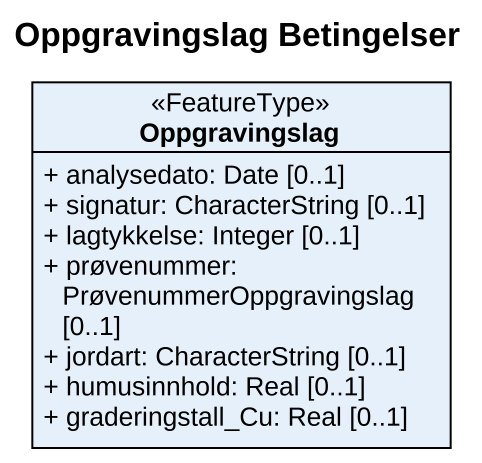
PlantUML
@startuml
title Oppgravingslag Betingelser
hide circle
hide empty members
skinparam classAttributeIconSize 0
class Oppgravingslag <<FeatureType>> {
  + analysedato: Date [0..1]
  + signatur: CharacterString [0..1]
  + lagtykkelse: Integer [0..1]
  + prøvenummer: PrøvenummerOppgravingslag [0..1]
  + jordart: CharacterString [0..1]
  + humusinnhold: Real [0..1]
  + graderingstall_Cu: Real [0..1]
}
@enduml
